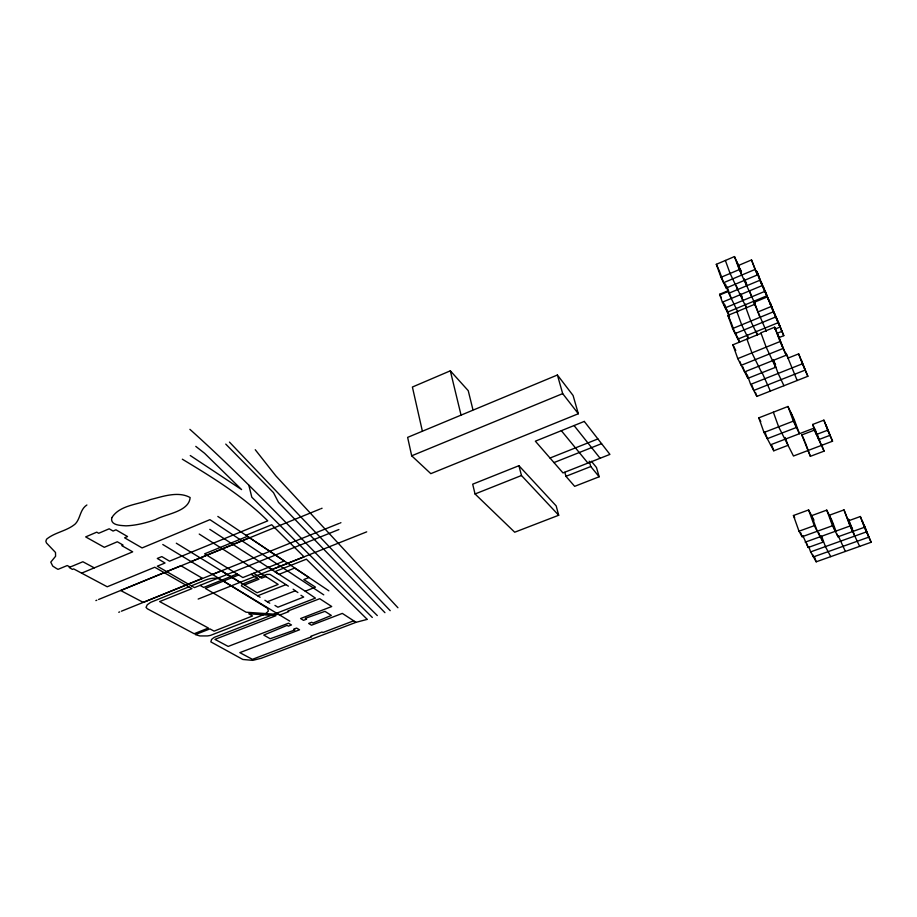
<?xml version="1.0" encoding="UTF-8"?>
<svg xmlns="http://www.w3.org/2000/svg" width="917" height="917" viewBox="0 0 917 917"><rect width="100%" height="100%" fill="white"/><g stroke="black" fill="none" stroke-linecap="round" stroke-linejoin="round"><path stroke-width="1.38" d="M86.886 504.992C79.928 509.416 80.593 518.277 75.389 523.825C67.079 531.092 54.917 532.204 46.584 539.196L45.85 541.259L46.492 543.002L55.501 552.47L55.593 556.264L50.779 562.132L52.75 566.098L56.166 568.311L58.012 569.354L67.239 565.548L70.105 567.061L82.885 561.754L94.279 567.875L132.701 551.839L121.778 545.615L123.05 545.053L117.307 541.775L104.297 547.311L85.659 536.904L96.755 532.158L98.704 533.281L109.18 528.8L113.078 531.046L115.966 529.82L127.555 536.56L124.597 537.809L142.089 547.93L209.924 519.664L323.758 594.846M265.758 613.588L268.383 611.1L267.523 608.28L223.461 581.103L205.328 588.416L246.088 612.212L280.957 614.631L288.752 611.605L287.858 611.054L319.724 598.698L331.725 606.527L300.581 618.539L303.527 620.351L306.587 619.147L305.304 618.356L324.973 611.352L331.335 615.433L312.961 623.044L311.7 622.265L308.628 623.434L311.493 625.199L342.316 613.404L356.048 622.322L367.258 619.365M70.105 567.061L69.188 567.485L72.409 569.4L73.635 568.895L107.232 586.777L154.767 567.233L191.951 588.622L159.627 601.575L208.4 628.053L194.152 633.727L147.35 608.785L146.044 607.375L147.259 604.773L150.675 602.354L188.868 586.846M472.931 409.693L468.232 390.676L450.327 370.823L412.398 387.031L422.393 431.219M740.271 269.885L738.265 265.552L751.504 259.947L757.476 274.894L726.195 288.03L720.991 277.312L716.315 264.325L734.471 256.588L739.503 267.546M720.991 277.312L739.262 269.598L734.471 256.588M751.504 259.947L755.069 269.449L723.605 282.7L718.951 269.77M729.004 315.414L722.401 302.174L719.593 294.3L728.43 290.597M720.521 294.666L728.041 291.514M725.507 284.293L728.751 293.28L759.849 280.27L756.307 270.836L758.668 276.177M722.401 302.174L762.199 285.565L756.88 271.409L764.778 291.4L725.232 307.848L723.353 302.576M81.602 573.148L94.279 567.875M557.41 375.007L407.629 437.375L411.687 455.806L430.818 473.653L578.329 413.75L573.091 395.502L557.41 375.007L562.683 393.622L578.329 413.75M766.383 331.346L753.912 302.438L767.277 296.902L783.794 335.645L778.602 337.754M739.503 342.293L732.591 328.561L727.892 315.402L755.035 304.169M164.154 572.632L120.712 590.537L143.258 602.389L185.784 585.069M166.665 571.6L180.89 565.732L202.451 578.295L188.294 584.06L157.3 566.19L165.049 563.004L157.277 558.464L161.805 556.596L169.542 561.158L267.741 520.856C242.81 495.914 212.354 477.344 182.334 459.199M757.499 312.147L770.933 306.622M411.687 455.806L562.683 393.622M732.591 328.561L773.249 311.86L769.615 302.186M245.985 535.287L271.707 524.753L304.054 556.837L271.982 569.457L268.75 567.222M191.126 561.548L249.573 537.683M95.884 600.589L96.789 600.222M98.6 599.477L320.044 509.061M321.053 508.66L322.062 508.247M742.85 366.903L744.615 371.866L786.201 355.2L774.67 327.209L760.892 332.814L766.165 347.153L775.656 367.258L747.94 378.32L737.784 358.627L732.878 344.815L761.076 333.329M774.75 329.214L780 327.082L776.584 317.993M191.366 585.837L205.534 580.071C210.601 578.088 216.997 577.068 221.845 580.129L237.182 573.95M776.688 333.501L781.903 331.381L778.499 322.337M737.784 358.627L780.035 341.548L786.201 355.2M212.435 574.409L221.341 570.821L240.071 582.352M118.751 612.269L119.646 611.914M121.434 611.192L338.946 523.481M339.932 523.08L340.918 522.69M338.889 529.533L194.45 587.614L188.294 584.06M221.845 580.129L203.666 587.442L200.078 585.355M223.461 581.103L238.775 574.936M253.677 573.251L259.924 577.16L266.652 574.455L270.022 574.397L288.374 586.158M518.919 465.698L472.691 484.187L475.04 493.976L514.701 532.215L558.694 515.251L556.172 505.886L518.919 465.698L521.464 475.51L558.694 515.251M787.863 358.18L798.65 353.87L807.854 376.291L756.846 396.419L750.645 384.383L747.321 375.087M550.017 458.03L597.907 438.934M198.164 599.065L366.708 531.849M259.924 577.16L261.574 578.191L265.781 576.518L278.172 584.427L257.092 592.749L244.461 585L259.007 579.212L257.356 578.18L242.248 584.221L241.412 585.837L260.096 597.288M475.04 493.976L521.464 475.51M553.983 462.581L601.575 443.656M750.645 384.383L802.421 363.797L807.854 376.291M257.643 595.786L285.978 584.622M565.938 476.313L590.766 466.547L599.156 476.771L574.661 486.342L565.938 476.313L564.838 472.312M366.777 618.918L306.381 559.187L274.894 571.635L305.235 591.19L315.459 587.155L303.802 579.567L308.983 577.504L294.689 568.059L279.02 574.363L209.798 529.35M267.34 601.747L295.331 590.777L297.887 592.554M263.385 614.78L210.555 635.366A14.064 5.857 -8.2 0 1 207.288 635.928L199.906 635.939L195.321 634.61L209.936 628.89L214.062 631.137L252.53 615.972L248.771 613.771L275.994 615.674L214.945 639.378L228.195 646.428L288.477 623.205L291.468 624.958L288.362 626.151L287.078 625.383L263.752 635.068L270.194 638.736L294.85 629.979L293.589 629.222L296.592 628.076L299.527 629.796L239.83 652.64L252.416 659.334L311.631 636.776L310.84 636.306L322.062 632.019L322.899 632.524L353.664 620.82M785.204 437.512L788.035 445.33L773.765 450.786L763.999 432.469L758.817 417.854L787.978 406.483L794.122 419.264L799.441 433.718L793.365 421.121L787.978 406.483M271.272 615.296L214.108 637.418L211.586 639.436L210.841 641.877L242.856 659.472L252.771 660.355L261.276 658.257L356.048 622.322M274.045 614.218L315.425 598.125L305.235 591.19M763.999 432.469L793.365 421.121M832.544 441.203L827.696 430.188L816.405 434.498L812.645 424.468L823.879 420.146L832.544 441.203L793.469 456.024L778.636 426.818L773.352 412.192M770.567 444.791L813.562 428.296L824.051 451.153L810.364 456.322L801.825 434.945L815.522 429.695M808.805 546.784L810.628 551.885L816.199 561.812L871.15 542.268L864.41 527.298L838.023 536.777L832.498 525.75L802.111 536.743L799.005 531.218L793.434 515.514L808.599 509.955L813.975 520.145M832.143 520.799L826.744 510.127L811.614 515.663L817.265 531.264M852.638 531.528L843.995 509.898L829.369 515.228L835.284 531.31M799.005 531.218L814.285 525.67L823.053 542.153L808.164 547.506L802.868 535.723M871.15 542.268L860.318 516.523L848.603 520.764L852.546 529.029M805.172 542.176L850.025 526.003L859.653 546.36M810.628 551.885L866.473 531.883L862.198 520.615M162.79 544.503L289.795 621.13M274.974 605.426L277.908 607.214L303.699 597.047L300.959 595.282M264.91 600.268L269.747 603.214M176.316 543.219L244.793 585.206M190.266 455.531L241.584 489.575L204.56 453.262L195.78 446.384M251.098 574.283L257.356 578.18M199.23 534.072L266.113 576.736M217.833 516.431L328.871 590.823M293.131 589.218L295.331 590.777M225.754 444.092L273.518 492.67L278.459 502.298L384.934 612.671M189.899 429.351C255.522 488.131 314.611 553.719 377.3 615.559M372.313 617.45L251.797 497.186L248.839 485.173M229.456 442.097L390.206 610.665M397.921 607.742L275.753 475.774L255.247 449.72M561.342 430.681L587.923 463.074M591.442 461.308L596.486 467.51L599.156 476.771M574.053 425.545L600.108 458.271M793.434 515.514L794.695 517.773M830.745 556.642L825.403 546.589L821.712 536.388M758.817 417.854L760.812 421.637M732.878 344.815L735.766 350.443M727.892 315.402L730.436 320.492M845.382 551.426L838.356 536.044M719.593 294.3L721.301 297.727M761.763 372.806L751.929 352.907L746.931 339.084M770.36 391.089L761.947 372.291M748.421 338.66L741.658 324.836L736.901 311.677M728.751 293.28L737.749 311.791M716.315 264.325L718.424 268.681M801.825 434.945L804.599 440.71M757.385 335.003L750.771 321.099L745.957 307.929M746.53 308.158L730.104 273.461L725.37 260.462M783.943 385.725L778.143 373.448L773.088 359.739M849.429 521.223L848.42 519.091L854.782 536.067M773.81 361.011L775.587 364.771M753.912 302.438L755.849 306.622M739.996 268.624L741.475 271.845M739.262 269.598L755.344 304.501M815.889 431.46L814.812 429.099L818.743 439.598L829.954 435.323L825.965 424.823M812.645 424.468L815.007 429.615M797.182 380.498L785.984 353.137L788.265 358.203M761.442 282.516L770.635 304.65M755.069 269.449L757.476 274.894M759.849 280.27L771.931 307.401M774.636 313.603L783.794 335.645M864.582 525.934L868.835 537.121L813.436 556.894L812.531 554.361M801.412 360.221L805.16 370.101L753.774 390.447L751.883 385.163M798.65 353.87L802.421 363.797M823.879 420.146L827.696 430.188M860.318 516.523L864.41 527.298M765.386 291.457L768.71 300.283M763.425 287.01L766.75 295.87L727.399 312.193L724.579 304.306M821.609 444.642L824.051 451.153M817.001 433.626L821.426 445.421M843.995 509.898L850.025 526.003M777.811 334.178L783.141 348.437L741.234 365.298L739.893 361.562M774.67 327.209L780.035 341.548M754.393 301.67L755.367 304.295M755.528 305.487L759.906 317.339M749.842 291.526L751.791 296.799M805.08 442.005L810.364 456.322M745.326 280.728L746.77 284.625M744.1 278.688L746.713 285.76M739.973 268.841L741.406 272.704M737.004 262.102L741.773 275.054M772.928 359.854L775.656 367.258M832.636 522.14L836.063 531.447M837.049 534.107L838.023 536.777M791.073 412.925L796.426 427.471L767.311 438.681L764.973 432.079M826.744 510.127L832.498 525.75M756.101 331.175L757.442 334.854M745.131 303.997L746.576 307.929M741.142 294.38L742.105 297.005M740.5 293.898L742.908 300.501M736.305 285.68L737.715 289.531M820.726 535.746L823.053 542.153M747.172 334.82L748.501 338.499M818.778 532.88L820.176 536.754M808.599 509.955L814.285 525.67M727.124 286.964L731.273 298.472M724.338 282.872L726.195 288.03M738.105 337.96L739.549 342.007M735.503 332.424L737.898 339.118L778.063 322.727L770.085 302.507L775.541 317.03L735.125 333.593L730.906 321.798M727.204 309.935L729.542 316.48M814.411 556.791L816.199 561.812M755.448 392.476L756.846 396.419M745.75 372.153L747.94 378.32M771.908 445.57L773.765 450.786M806.788 543.655L808.164 547.506M800.736 532.846L802.111 536.743M589.23 461.194L590.766 466.547M450.327 370.823L461.056 415.126M111.736 517.818C110.132 525.59 120.975 525.43 126.019 525.842C136.025 525.464 145.975 522.954 155.397 519.652C165.908 513.829 189.062 511.778 190.128 497.541C178.162 490.904 162.951 496.475 150.537 499.559C137.814 504.717 119.588 505.015 111.736 517.818M247.395 536.33L204.617 553.834L242.867 577.561L284.259 561.021L247.395 536.33M584.289 421.419L535.356 441.18L562.981 472.92L609.92 454.396L584.289 421.419"/></g></svg>
